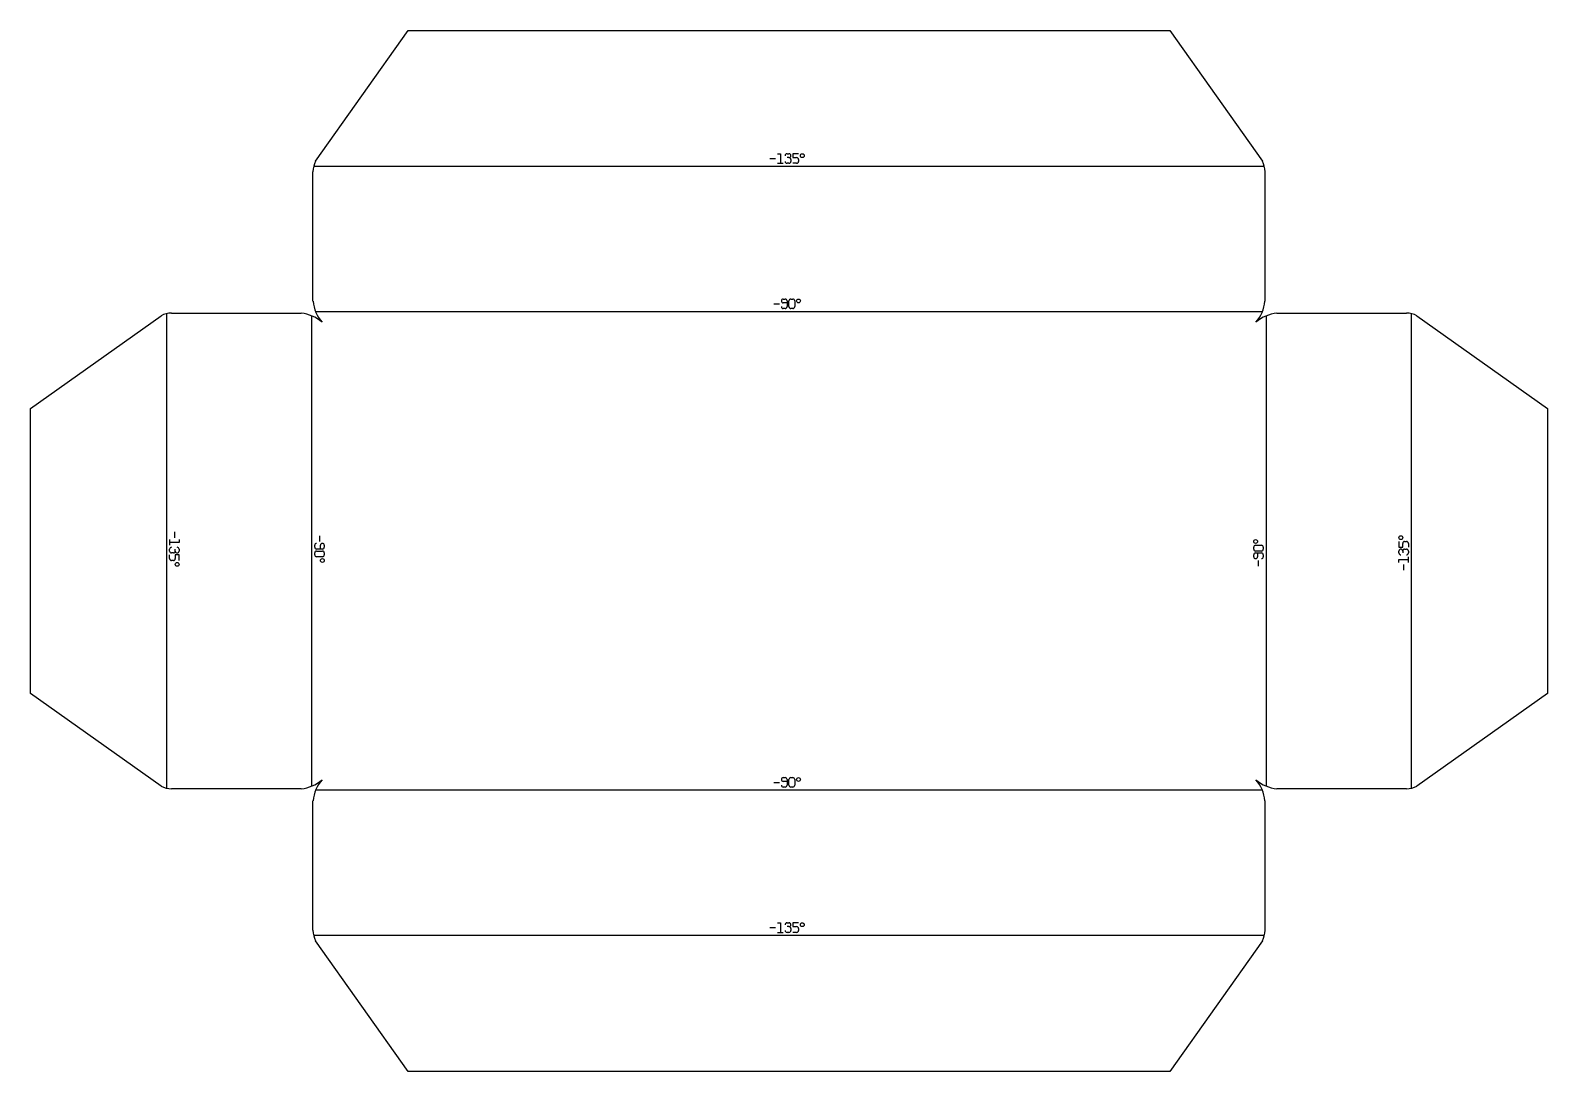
# Model space of a CAD drawing. Header units: millimetres. Extents: x 0 to 318, y 0 to 218.
import ezdxf

# ---------------------------------------------------------------- set-up
doc = ezdxf.new("R2010")
doc.units = ezdxf.units.MM
for name, color, linetype in [('Unfold032_Sketch', 7, 'CONTINUOUS'), ('Unfold032_Sketch_Bend_Labels', 7, 'CONTINUOUS'), ('Unfold032_Sketch_Bends', 7, 'CONTINUOUS')]:
    doc.layers.add(name, color=color, linetype=linetype)

msp = doc.modelspace()

# ---------------------------------------------------------------- linework, layer by layer
at = {"layer": 'Unfold032_Sketch'}
for p, q in [((59.88, 190.99), (79.3, 218.45)), ((79.3, 218.45), (239.15, 218.45)), ((239.15, 218.45), (258.57, 190.99)), ((59.32, 161.62), (59.32, 188.79)), ((259.12, 188.79), (259.12, 161.62)), ((0, 139.15), (27.46, 158.57)), ((29.65, 159.12), (56.83, 159.12)), ((261.62, 159.12), (288.79, 159.12)), ((290.99, 158.57), (318.45, 139.15)), ((0, 79.3), (0, 139.15)), ((318.45, 139.15), (318.45, 79.3)), ((27.46, 59.88), (0, 79.3)), ((318.45, 79.3), (290.99, 59.88)), ((56.83, 59.32), (29.65, 59.32)), ((288.79, 59.32), (261.62, 59.32)), ((59.32, 29.65), (59.32, 56.83)), ((259.12, 56.83), (259.12, 29.65)), ((79.3, 0), (59.88, 27.46)), ((258.57, 27.46), (239.15, 0)), ((239.15, 0), (79.3, 0))]:
    msp.add_line(p, q, dxfattribs=at)
for centre, radius, start, end in [((64.34, 188.7), 5.02, 152.7327, 178.8656), ((254.11, 188.7), 5.02, 1.1344, 27.2673), ((67.31, 162.46), 8.03, -174.0028, -139.2693), ((251.14, 162.46), 8.03, -40.7307, -5.9972), ((29.75, 154.11), 5.02, 91.1344, 117.2673), ((55.99, 151.14), 8.03, 49.2693, 84.0028), ((262.46, 151.14), 8.03, 95.9972, 130.7307), ((288.7, 154.11), 5.02, 62.7327, 88.8656), ((55.99, 67.31), 8.03, -84.0028, -49.2693), ((67.31, 55.99), 8.03, 139.2693, 174.0028), ((262.46, 67.31), 8.03, -130.7307, -95.9972), ((251.14, 55.99), 8.03, 5.9972, 40.7307), ((29.75, 64.34), 5.02, -117.2673, -91.1344), ((288.7, 64.34), 5.02, -88.8656, -62.7327), ((64.34, 29.75), 5.02, -178.8656, -152.7327), ((254.11, 29.75), 5.02, -27.2673, -1.1344)]:
    msp.add_arc(centre, radius, start, end, dxfattribs=at)
at = {"layer": 'Unfold032_Sketch_Bend_Labels'}
for p, q in [((155.22, 191.56), (156.42, 191.56)), ((156.82, 192.56), (157.42, 192.56)), ((157.42, 192.56), (157.42, 190.56)), ((158.82, 192.56), (159.22, 192.56)), ((159.22, 191.76), (158.82, 191.76)), ((159.62, 191.36), (159.62, 190.96)), ((161.22, 192.56), (160.02, 192.56)), ((160.02, 192.56), (160.02, 191.76)), ((160.02, 191.76), (160.82, 191.76)), ((161.22, 191.36), (161.22, 190.96)), ((156.82, 190.56), (158.02, 190.56)), ((159.22, 190.56), (158.82, 190.56)), ((160.82, 190.56), (160.02, 190.56)), ((156.02, 161.09), (157.22, 161.09)), ((158.02, 162.09), (158.42, 162.09)), ((158.82, 161.29), (158.02, 161.29)), ((158.42, 160.09), (158.02, 160.09)), ((158.82, 161.69), (158.82, 160.49)), ((159.22, 160.49), (159.22, 161.69)), ((159.62, 162.09), (160.02, 162.09)), ((160.02, 160.09), (159.62, 160.09)), ((160.42, 161.69), (160.42, 160.49)), ((29.22, 111.62), (29.22, 110.42)), ((30.22, 113.22), (30.22, 112.02)), ((31.22, 111.62), (31.22, 111.02)), ((60.69, 112.42), (60.69, 111.22)), ((31.22, 111.02), (29.22, 111.02)), ((29.22, 109.22), (29.22, 109.62)), ((29.22, 107.62), (29.22, 108.42)), ((30.02, 108.82), (29.62, 108.82)), ((30.42, 109.22), (30.42, 109.62)), ((31.22, 108.42), (30.42, 108.42)), ((30.42, 108.42), (30.42, 107.62)), ((31.22, 109.62), (31.22, 109.22)), ((31.22, 107.22), (31.22, 108.42)), ((59.69, 110.02), (59.69, 110.42)), ((59.69, 108.42), (59.69, 108.82)), ((61.29, 109.62), (60.09, 109.62)), ((60.09, 109.22), (61.29, 109.22)), ((60.89, 109.62), (60.89, 110.42)), ((61.69, 110.42), (61.69, 110.02)), ((61.69, 108.82), (61.69, 108.42)), ((256.76, 109.62), (256.76, 110.02)), ((256.76, 108.02), (256.76, 108.42)), ((257.16, 110.42), (258.36, 110.42)), ((258.36, 109.22), (257.16, 109.22)), ((257.16, 108.82), (258.36, 108.82)), ((257.56, 108.82), (257.56, 108.02)), ((258.76, 110.02), (258.76, 109.62)), ((258.76, 108.42), (258.76, 108.02)), ((287.23, 111.22), (287.23, 110.02)), ((287.23, 110.02), (288.03, 110.02)), ((287.23, 108.82), (287.23, 109.22)), ((288.03, 110.02), (288.03, 110.82)), ((288.03, 109.22), (288.03, 108.82)), ((288.43, 111.22), (288.83, 111.22)), ((288.43, 109.62), (288.83, 109.62)), ((289.23, 110.82), (289.23, 110.02)), ((289.23, 109.22), (289.23, 108.82)), ((30.02, 107.22), (29.62, 107.22)), ((61.29, 108.02), (60.09, 108.02)), ((257.76, 106.02), (257.76, 107.22)), ((287.23, 106.82), (287.23, 107.42)), ((287.23, 107.42), (289.23, 107.42)), ((288.23, 105.22), (288.23, 106.42)), ((289.23, 106.82), (289.23, 108.02)), ((156.02, 60.69), (157.22, 60.69)), ((158.02, 61.69), (158.42, 61.69)), ((158.82, 60.89), (158.02, 60.89)), ((158.82, 61.29), (158.82, 60.09)), ((159.22, 60.09), (159.22, 61.29)), ((159.62, 61.69), (160.02, 61.69)), ((160.42, 61.29), (160.42, 60.09)), ((158.42, 59.69), (158.02, 59.69)), ((160.02, 59.69), (159.62, 59.69)), ((155.22, 30.22), (156.42, 30.22)), ((156.82, 31.22), (157.42, 31.22)), ((156.82, 29.22), (158.02, 29.22)), ((157.42, 31.22), (157.42, 29.22)), ((158.82, 31.22), (159.22, 31.22)), ((159.22, 30.42), (158.82, 30.42)), ((159.22, 29.22), (158.82, 29.22)), ((159.62, 30.02), (159.62, 29.62)), ((161.22, 31.22), (160.02, 31.22)), ((160.02, 31.22), (160.02, 30.42)), ((160.02, 30.42), (160.82, 30.42)), ((160.82, 29.22), (160.02, 29.22)), ((161.22, 30.02), (161.22, 29.62))]:
    msp.add_line(p, q, dxfattribs=at)
for centre in [(162.02, 192.16), (161.22, 161.69), (257.16, 111.22), (287.63, 112.02), (30.82, 106.42), (61.29, 107.22), (161.22, 61.29), (162.02, 30.82)]:
    msp.add_circle(centre, 0.4, dxfattribs=at)
for centre, start, end in [((158.82, 192.16), 90, 180), ((159.22, 192.16), -90, 90), ((159.22, 191.36), 0, 90), ((160.82, 191.36), 0, 90), ((158.82, 190.96), -180, -90), ((159.22, 190.96), -90, 0), ((160.82, 190.96), -90, 0), ((158.02, 161.69), 90, -90), ((158.02, 160.49), 180, -90), ((158.42, 161.69), 0, 90), ((158.42, 160.49), -90, 0), ((159.62, 161.69), 90, -180), ((159.62, 160.49), 180, -90), ((160.02, 161.69), 0, 90), ((160.02, 160.49), -90, 0), ((29.62, 109.62), 90, -180), ((29.62, 109.22), 180, -90), ((30.02, 109.22), -90, 0), ((30.82, 109.22), 180, 0), ((30.82, 109.62), 0, 90), ((60.09, 110.42), 90, 180), ((60.09, 110.02), 180, -90), ((60.09, 108.82), 90, 180), ((60.09, 108.42), -180, -90), ((61.29, 110.42), 0, 180), ((61.29, 110.02), -90, 0), ((61.29, 108.82), 0, 90), ((61.29, 108.42), -90, 0), ((257.16, 110.02), 90, 180), ((257.16, 109.62), -180, -90), ((257.16, 108.42), 90, 180), ((258.36, 110.02), 0, 90), ((258.36, 109.62), -90, 0), ((258.36, 108.42), 0, 90), ((287.63, 109.22), 0, 180), ((287.63, 108.82), -180, -90), ((288.43, 110.82), 90, -180), ((288.43, 109.22), 90, -180), ((288.83, 110.82), 0, 90), ((288.83, 109.22), 0, 90), ((288.83, 108.82), -90, 0), ((29.62, 107.62), 180, -90), ((30.02, 107.62), -90, 0), ((257.16, 108.02), 180, 0), ((258.36, 108.02), -90, 0), ((158.02, 61.29), 90, -90), ((158.42, 61.29), 0, 90), ((159.62, 61.29), 90, -180), ((160.02, 61.29), 0, 90), ((158.02, 60.09), 180, -90), ((158.42, 60.09), -90, 0), ((159.62, 60.09), 180, -90), ((160.02, 60.09), -90, 0), ((158.82, 30.82), 90, 180), ((158.82, 29.62), -180, -90), ((159.22, 30.82), -90, 90), ((159.22, 30.02), 0, 90), ((159.22, 29.62), -90, 0), ((160.82, 30.02), 0, 90), ((160.82, 29.62), -90, 0)]:
    msp.add_arc(centre, 0.4, start, end, dxfattribs=at)
at = {"layer": 'Unfold032_Sketch_Bends'}
for p, q in [((258.98, 189.89), (59.47, 189.89)), ((258.57, 159.42), (59.88, 159.42)), ((28.56, 158.98), (28.56, 59.47)), ((59.03, 158.57), (59.03, 59.88)), ((259.42, 59.88), (259.42, 158.57)), ((289.89, 59.47), (289.89, 158.98)), ((258.57, 59.03), (59.88, 59.03)), ((258.98, 28.56), (59.47, 28.56))]:
    msp.add_line(p, q, dxfattribs=at)

doc.saveas('drawing.dxf')
